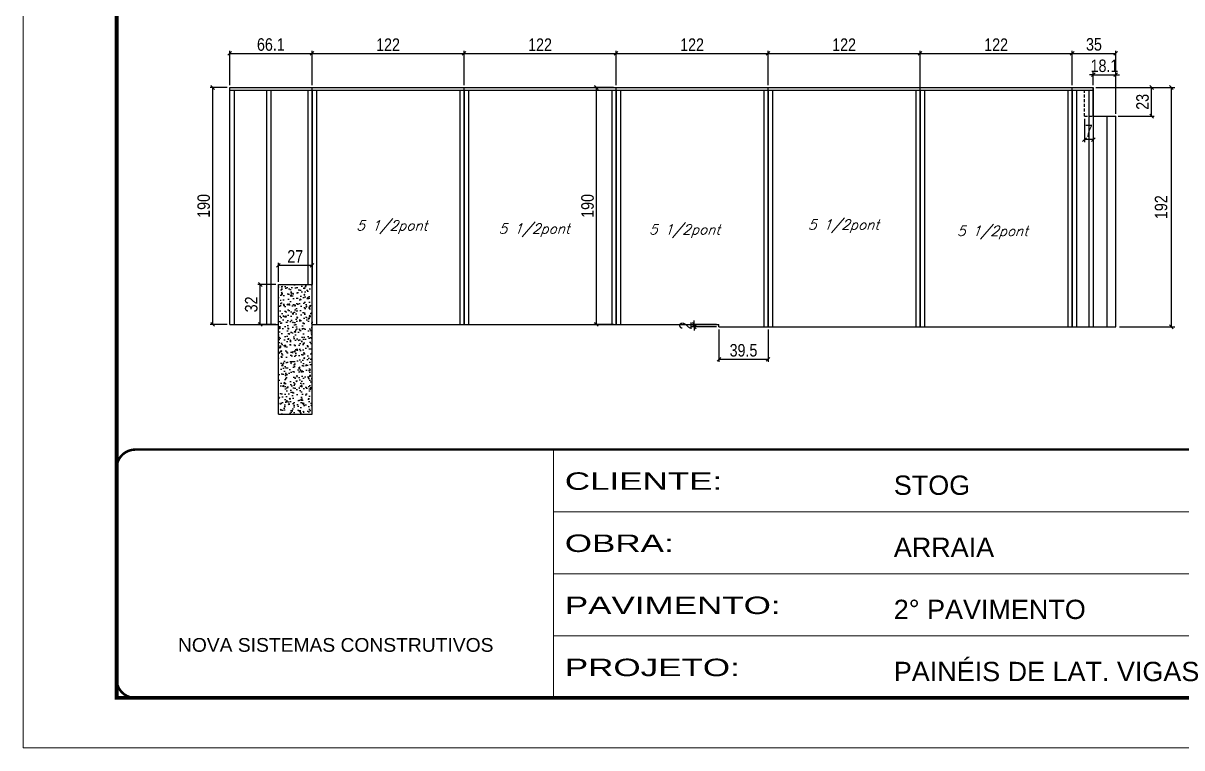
# Model space of a CAD drawing. Extents: x -3394 to 16474, y -5031 to 14397.
# Drawn here: x 9027 to 9957, y 8752 to 9334 of the extents above; entities that cross this region are included whole.
import ezdxf

# ---------------------------------------------------------------- set-up
doc = ezdxf.new("R2010")
doc.units = 0
for name, pattern in [('CONTINUO', [0]), ('DASHED', [0.75, 0.5, -0.25]), ('HIDDEN', [0.375, 0.25, -0.125])]:
    doc.linetypes.add(name, pattern=pattern)
doc.layers.get('0').update_dxf_attribs({"linetype": 'CONTINUOUS'})
doc.layers.get('Defpoints').update_dxf_attribs({"linetype": 'CONTINUOUS'})
for name, color, linetype in [('COTA', 241, 'CONTINUOUS'), ('Painéis', 200, 'CONTINUOUS'), ('SARR_2.2x7', 40, 'CONTINUOUS'), ('SARR_3.5x7', 81, 'CONTINUOUS'), ('texto', 7, 'CONTINUOUS')]:
    doc.layers.add(name, color=color, linetype=linetype)
doc.layers.add('Folhas', color=255, linetype='CONTINUOUS', lineweight=9)
doc.layers.add('SARRAFO DE PRESSAO', color=251, linetype='DASHED', lineweight=9)
doc.styles.add('ARIAL', font='arial.ttf')
doc.styles.add('COTA TECNICA', font='techl___.ttf', dxfattribs={"height": 10})
doc.styles.add('ROMANS', font='romans.shx')
doc.styles.add('Tecnologia', font='')
doc.styles.get('Tecnologia').set_extended_font_data('Forgotten Futurist')
doc.dimstyles.new('PAINEL', dxfattribs={"dimtxt": 10, "dimasz": 3, "dimexe": 3, "dimexo": 3, "dimgap": 3, "dimtad": 1, "dimdec": 1, "dimzin": 12, "dimdsep": 46, "dimtxsty": 'COTA TECNICA', "dimblk1": 'OBLIQUE', "dimblk2": 'OBLIQUE', "dimsah": 1, "dimcen": 0.9, "dimclrd": 4, "dimclre": 4, "dimclrt": 240, "dimadec": 1, "dimazin": 3, "dimtfac": 1, "dimtdec": 1, "dimtmove": 0, "dimatfit": 3, "dimfxl": 1, "dimtolj": 1, "dimtzin": 12, "dimarcsym": 0})

# ---------------------------------------------------------------- blocks, each defined once
blk = doc.blocks.new('9999999999')
at = {"color": 30, "linetype": 'CONTINUO'}
for p, q in [((98564.56, 34230.21), (98564.56, 34429.45)), ((98564.56, 34379.64), (99583.98, 34379.64)), ((98564.56, 34329.83), (99487.98, 34329.83)), ((98564.56, 34280.02), (99487.98, 34280.02))]:
    blk.add_line(p, q, dxfattribs=at)
at = {"color": 30, "linetype": 'CONTINUO', "const_width": 2}
blk.add_lwpolyline([(99583.98, 34230.21), (99583.98, 34414.45, 0.414214), (99568.98, 34429.45), (98228.98, 34429.45, 0.414214), (98213.98, 34414.45), (98213.98, 34245.21, 0.414214), (98228.98, 34230.21), (99583.98, 34230.21)], format="xyb", dxfattribs=at)
at = {"layer": 'Folhas'}
blk.add_lwpolyline([(98138.98, 34190.21), (99623.98, 34190.21), (99623.98, 35240.21), (98138.98, 35240.21)], close=True, dxfattribs=at)
at = {"layer": 'Folhas', "color": 30, "const_width": 3}
blk.add_lwpolyline([(98213.98, 34230.21), (99583.98, 34230.21), (99583.98, 35200.21), (98213.98, 35200.21)], close=True, dxfattribs=at)
at = {"color": 7, "linetype": 'Continuous', "ltscale": 5, "style": 'ARIAL'}
for s, height, p in [('STOG', 15.483, (98837.68, 34393.13)), ('ARRAIA', 15.483, (98837.68, 34343.32)), ('2° PAVIMENTO', 15.4829, (98837.68, 34293.51)), ('NOVA SISTEMAS CONSTRUTIVOS', 11.0592, (98263.19, 34267.21)), ('PAINÉIS DE LAT. VIGAS', 15.4829, (98837.68, 34243.7))]:
    blk.add_text(s, height=height, dxfattribs=at).set_placement(p)
at = {"layer": 'Folhas', "color": 7, "style": 'Tecnologia', "width": 1.5}
for s, p in [('CLIENTE:', (98573.65, 34397.17)), ('OBRA:', (98573.65, 34347.31)), ('PAVIMENTO:', (98573.65, 34297.5)), ('PROJETO:', (98573.65, 34247.69))]:
    blk.add_text(s, height=14, dxfattribs=at).set_placement(p)
blk = doc.blocks.new('_Oblique')
at = {"color": 0, "linetype": 'ByBlock', "lineweight": -2}
blk.add_line((-0.5, -0.5), (0.5, 0.5), dxfattribs=at)
blk = doc.blocks.new('*D1085')
at = {"layer": 'COTA', "color": 4, "linetype": 'ByBlock', "lineweight": -2, "transparency": 16777216}
for p, q in [((9888.93, 9281.95), (9951.53, 9281.95)), ((9948.53, 9281.95), (9948.53, 9089.95)), ((9907.03, 9089.95), (9951.53, 9089.95))]:
    blk.add_line(p, q, dxfattribs=at)
at = {"layer": 'Defpoints', "color": 0, "linetype": 'ByBlock', "transparency": 16777216}
for p in [(9885.93, 9281.95), (9904.03, 9089.95), (9948.53, 9089.95)]:
    blk.add_point(p, dxfattribs=at)
at = {"layer": 'COTA', "color": 4, "linetype": 'ByBlock', "lineweight": -2, "transparency": 16777216, "xscale": 3, "yscale": 3, "zscale": 3}
for p, rotation in [((9948.53, 9281.95), 90), ((9948.53, 9089.95), 270)]:
    blk.add_blockref('_Oblique', p, dxfattribs=dict(at, rotation=rotation))
at = {"layer": 'COTA', "color": 240, "linetype": 'ByBlock', "transparency": 16777216, "insert": (9940.44, 9185.95), "char_height": 10, "attachment_point": 5, "rotation": 90, "style": 'COTA TECNICA'}
blk.add_mtext('\\A1;192', dxfattribs=at)
blk = doc.blocks.new('*D1106')
at = {"layer": 'COTA', "color": 4, "linetype": 'Continuous', "lineweight": -2, "transparency": 16777216}
for p, q in [((9878.93, 9256.95), (9878.93, 9238.17)), ((9885.93, 9256.95), (9885.93, 9238.17)), ((9885.93, 9240.17), (9878.93, 9240.17))]:
    blk.add_line(p, q, dxfattribs=at)
at = {"layer": 'Defpoints', "color": 0, "linetype": 'Continuous', "transparency": 16777216}
for p in [(9878.93, 9258.95), (9885.93, 9258.95), (9878.93, 9240.17)]:
    blk.add_point(p, dxfattribs=at)
at = {"layer": 'COTA', "color": 4, "linetype": 'Continuous', "lineweight": -2, "transparency": 16777216, "xscale": 3, "yscale": 3, "zscale": 3, "rotation": 180}
blk.add_blockref('_Oblique', (9878.93, 9240.17), dxfattribs=at)
at = {"layer": 'COTA', "color": 4, "linetype": 'Continuous', "lineweight": -2, "transparency": 16777216, "xscale": 3, "yscale": 3, "zscale": 3}
blk.add_blockref('_Oblique', (9885.93, 9240.17), dxfattribs=at)
at = {"layer": 'COTA', "color": 240, "linetype": 'Continuous', "transparency": 16777216, "insert": (9882.43, 9247.24), "char_height": 10, "attachment_point": 5, "style": 'COTA TECNICA'}
blk.add_mtext('\\A1;7', dxfattribs=at)
blk = doc.blocks.new('*D1107')
at = {"layer": 'COTA', "color": 4, "linetype": 'Continuous', "lineweight": -2, "transparency": 16777216}
for p, q in [((9887.93, 9281.95), (9934.76, 9281.95)), ((9932.76, 9258.95), (9932.76, 9281.95)), ((9906.03, 9258.95), (9934.76, 9258.95))]:
    blk.add_line(p, q, dxfattribs=at)
at = {"layer": 'Defpoints', "color": 0, "linetype": 'Continuous', "transparency": 16777216}
for p in [(9885.93, 9281.95), (9932.76, 9281.95), (9904.03, 9258.95)]:
    blk.add_point(p, dxfattribs=at)
at = {"layer": 'COTA', "color": 4, "linetype": 'Continuous', "lineweight": -2, "transparency": 16777216, "xscale": 3, "yscale": 3, "zscale": 3}
for p, rotation in [((9932.76, 9281.95), 90), ((9932.76, 9258.95), 270)]:
    blk.add_blockref('_Oblique', p, dxfattribs=dict(at, rotation=rotation))
at = {"layer": 'COTA', "color": 240, "linetype": 'Continuous', "transparency": 16777216, "insert": (9925.54, 9270.45), "char_height": 10, "attachment_point": 5, "rotation": 90, "style": 'COTA TECNICA'}
blk.add_mtext('\\A1;23', dxfattribs=at)
blk = doc.blocks.new('*D1108')
at = {"layer": 'COTA', "color": 4, "linetype": 'Continuous', "lineweight": -2, "transparency": 16777216}
for p, q in [((9885.93, 9292.22), (9882.93, 9292.22)), ((9885.93, 9283.95), (9885.93, 9294.22)), ((9885.93, 9292.22), (9904.03, 9292.22)), ((9904.03, 9260.95), (9904.03, 9294.22)), ((9904.03, 9292.22), (9907.03, 9292.22))]:
    blk.add_line(p, q, dxfattribs=at)
at = {"layer": 'Defpoints', "color": 0, "linetype": 'Continuous', "transparency": 16777216}
for p in [(9904.03, 9292.22), (9885.93, 9281.95), (9904.03, 9258.95)]:
    blk.add_point(p, dxfattribs=at)
at = {"layer": 'COTA', "color": 4, "linetype": 'Continuous', "lineweight": -2, "transparency": 16777216, "xscale": 3, "yscale": 3, "zscale": 3}
blk.add_blockref('_Oblique', (9885.93, 9292.22), dxfattribs=at)
at = {"layer": 'COTA', "color": 4, "linetype": 'Continuous', "lineweight": -2, "transparency": 16777216, "xscale": 3, "yscale": 3, "zscale": 3, "rotation": 180}
blk.add_blockref('_Oblique', (9904.03, 9292.22), dxfattribs=at)
at = {"layer": 'COTA', "color": 240, "linetype": 'Continuous', "transparency": 16777216, "insert": (9894.98, 9299.31), "char_height": 10, "attachment_point": 5, "style": 'COTA TECNICA'}
blk.add_mtext('\\A1;18.1', dxfattribs=at)
blk = doc.blocks.new('*D1110')
at = {"layer": 'COTA', "color": 4, "linetype": 'Continuous', "lineweight": -2, "transparency": 16777216}
for p, q in [((9585.53, 9087.95), (9585.53, 9061.84)), ((9625.03, 9087.95), (9625.03, 9061.84)), ((9625.03, 9063.84), (9585.53, 9063.84))]:
    blk.add_line(p, q, dxfattribs=at)
at = {"layer": 'Defpoints', "color": 0, "linetype": 'Continuous', "transparency": 16777216}
for p in [(9585.53, 9089.95), (9625.03, 9089.95), (9585.53, 9063.84)]:
    blk.add_point(p, dxfattribs=at)
at = {"layer": 'COTA', "color": 4, "linetype": 'Continuous', "lineweight": -2, "transparency": 16777216, "xscale": 3, "yscale": 3, "zscale": 3, "rotation": 180}
blk.add_blockref('_Oblique', (9585.53, 9063.84), dxfattribs=at)
at = {"layer": 'COTA', "color": 4, "linetype": 'Continuous', "lineweight": -2, "transparency": 16777216, "xscale": 3, "yscale": 3, "zscale": 3}
blk.add_blockref('_Oblique', (9625.03, 9063.84), dxfattribs=at)
at = {"layer": 'COTA', "color": 240, "linetype": 'Continuous', "transparency": 16777216, "insert": (9605.28, 9071.09), "char_height": 10, "attachment_point": 5, "style": 'COTA TECNICA'}
blk.add_mtext('\\A1;39.5', dxfattribs=at)
blk = doc.blocks.new('*D1111')
at = {"layer": 'COTA', "color": 4, "linetype": 'Continuous', "lineweight": -2, "transparency": 16777216}
for p, q in [((9565.76, 9091.95), (9565.76, 9094.95)), ((9583.53, 9091.95), (9563.76, 9091.95)), ((9583.53, 9089.95), (9563.76, 9089.95)), ((9565.76, 9091.95), (9565.76, 9089.95)), ((9565.76, 9089.95), (9565.76, 9086.95))]:
    blk.add_line(p, q, dxfattribs=at)
at = {"layer": 'Defpoints', "color": 0, "linetype": 'Continuous', "transparency": 16777216}
for p in [(9565.76, 9089.95), (9585.53, 9091.95), (9585.53, 9089.95)]:
    blk.add_point(p, dxfattribs=at)
at = {"layer": 'COTA', "color": 4, "linetype": 'Continuous', "lineweight": -2, "transparency": 16777216, "xscale": 3, "yscale": 3, "zscale": 3}
for p, rotation in [((9565.76, 9091.95), 270), ((9565.76, 9089.95), 90)]:
    blk.add_blockref('_Oblique', p, dxfattribs=dict(at, rotation=rotation))
at = {"layer": 'COTA', "color": 240, "linetype": 'Continuous', "transparency": 16777216, "insert": (9558.76, 9090.95), "char_height": 10, "attachment_point": 5, "rotation": 90, "style": 'COTA TECNICA'}
blk.add_mtext('\\A1;2', dxfattribs=at)
blk = doc.blocks.new('*D1122')
at = {"layer": 'COTA', "color": 4, "linetype": 'Continuous', "lineweight": -2, "transparency": 16777216}
for p, q in [((9501.03, 9281.95), (9485.28, 9281.95)), ((9487.28, 9091.95), (9487.28, 9281.95)), ((9501.03, 9091.95), (9485.28, 9091.95))]:
    blk.add_line(p, q, dxfattribs=at)
at = {"layer": 'Defpoints', "color": 0, "linetype": 'Continuous', "transparency": 16777216}
for p in [(9487.28, 9281.95), (9503.03, 9281.95), (9503.03, 9091.95)]:
    blk.add_point(p, dxfattribs=at)
at = {"layer": 'COTA', "color": 4, "linetype": 'Continuous', "lineweight": -2, "transparency": 16777216, "xscale": 3, "yscale": 3, "zscale": 3}
for p, rotation in [((9487.28, 9281.95), 90), ((9487.28, 9091.95), 270)]:
    blk.add_blockref('_Oblique', p, dxfattribs=dict(at, rotation=rotation))
at = {"layer": 'COTA', "color": 240, "linetype": 'Continuous', "transparency": 16777216, "insert": (9480.15, 9186.95), "char_height": 10, "attachment_point": 5, "rotation": 90, "style": 'COTA TECNICA'}
blk.add_mtext('\\A1;190', dxfattribs=at)
blk = doc.blocks.new('*D1123')
at = {"layer": 'COTA', "color": 4, "linetype": 'Continuous', "lineweight": -2, "transparency": 16777216}
for p, q in [((9232.03, 9125.95), (9232.03, 9141.39)), ((9259.03, 9125.95), (9259.03, 9141.39)), ((9232.03, 9139.39), (9259.03, 9139.39))]:
    blk.add_line(p, q, dxfattribs=at)
at = {"layer": 'Defpoints', "color": 0, "linetype": 'Continuous', "transparency": 16777216}
for p in [(9259.03, 9139.39), (9232.03, 9123.95), (9259.03, 9123.95)]:
    blk.add_point(p, dxfattribs=at)
at = {"layer": 'COTA', "color": 4, "linetype": 'Continuous', "lineweight": -2, "transparency": 16777216, "xscale": 3, "yscale": 3, "zscale": 3, "rotation": 180}
blk.add_blockref('_Oblique', (9232.03, 9139.39), dxfattribs=at)
at = {"layer": 'COTA', "color": 4, "linetype": 'Continuous', "lineweight": -2, "transparency": 16777216, "xscale": 3, "yscale": 3, "zscale": 3}
blk.add_blockref('_Oblique', (9259.03, 9139.39), dxfattribs=at)
at = {"layer": 'COTA', "color": 240, "linetype": 'Continuous', "transparency": 16777216, "insert": (9245.53, 9146.47), "char_height": 10, "attachment_point": 5, "style": 'COTA TECNICA'}
blk.add_mtext('\\A1;27', dxfattribs=at)
blk = doc.blocks.new('*D1124')
at = {"layer": 'COTA', "color": 4, "linetype": 'Continuous', "lineweight": -2, "transparency": 16777216}
for p, q in [((9230.03, 9123.95), (9215.5, 9123.95)), ((9217.5, 9091.95), (9217.5, 9123.95)), ((9230.03, 9091.95), (9215.5, 9091.95))]:
    blk.add_line(p, q, dxfattribs=at)
at = {"layer": 'Defpoints', "color": 0, "linetype": 'Continuous', "transparency": 16777216}
for p in [(9217.5, 9123.95), (9232.03, 9123.95), (9232.03, 9091.95)]:
    blk.add_point(p, dxfattribs=at)
at = {"layer": 'COTA', "color": 4, "linetype": 'Continuous', "lineweight": -2, "transparency": 16777216, "xscale": 3, "yscale": 3, "zscale": 3}
for p, rotation in [((9217.5, 9123.95), 90), ((9217.5, 9091.95), 270)]:
    blk.add_blockref('_Oblique', p, dxfattribs=dict(at, rotation=rotation))
at = {"layer": 'COTA', "color": 240, "linetype": 'Continuous', "transparency": 16777216, "insert": (9210.28, 9107.95), "char_height": 10, "attachment_point": 5, "rotation": 90, "style": 'COTA TECNICA'}
blk.add_mtext('\\A1;32', dxfattribs=at)
blk = doc.blocks.new('*D1158')
at = {"layer": 'COTA', "color": 4, "linetype": 'Continuous', "lineweight": -2, "transparency": 16777216}
for p, q in [((9192.93, 9283.95), (9192.93, 9311.27)), ((9192.93, 9309.27), (9259.03, 9309.27)), ((9259.03, 9283.95), (9259.03, 9311.27))]:
    blk.add_line(p, q, dxfattribs=at)
at = {"layer": 'Defpoints', "color": 0, "linetype": 'Continuous', "transparency": 16777216}
for p in [(9259.03, 9309.27), (9192.93, 9281.95), (9259.03, 9281.95)]:
    blk.add_point(p, dxfattribs=at)
at = {"layer": 'COTA', "color": 4, "linetype": 'Continuous', "lineweight": -2, "transparency": 16777216, "xscale": 3, "yscale": 3, "zscale": 3, "rotation": 180}
blk.add_blockref('_Oblique', (9192.93, 9309.27), dxfattribs=at)
at = {"layer": 'COTA', "color": 4, "linetype": 'Continuous', "lineweight": -2, "transparency": 16777216, "xscale": 3, "yscale": 3, "zscale": 3}
blk.add_blockref('_Oblique', (9259.03, 9309.27), dxfattribs=at)
at = {"layer": 'COTA', "color": 240, "linetype": 'Continuous', "transparency": 16777216, "insert": (9225.98, 9316.37), "char_height": 10, "attachment_point": 5, "style": 'COTA TECNICA'}
blk.add_mtext('\\A1;66.1', dxfattribs=at)
blk = doc.blocks.new('*D1159')
at = {"layer": 'COTA', "color": 4, "linetype": 'Continuous', "lineweight": -2, "transparency": 16777216}
for p, q in [((9259.03, 9283.95), (9259.03, 9311.27)), ((9259.03, 9309.27), (9381.03, 9309.27)), ((9381.03, 9283.95), (9381.03, 9311.27))]:
    blk.add_line(p, q, dxfattribs=at)
at = {"layer": 'Defpoints', "color": 0, "linetype": 'Continuous', "transparency": 16777216}
for p in [(9381.03, 9309.27), (9259.03, 9281.95), (9381.03, 9281.95)]:
    blk.add_point(p, dxfattribs=at)
at = {"layer": 'COTA', "color": 4, "linetype": 'Continuous', "lineweight": -2, "transparency": 16777216, "xscale": 3, "yscale": 3, "zscale": 3, "rotation": 180}
blk.add_blockref('_Oblique', (9259.03, 9309.27), dxfattribs=at)
at = {"layer": 'COTA', "color": 4, "linetype": 'Continuous', "lineweight": -2, "transparency": 16777216, "xscale": 3, "yscale": 3, "zscale": 3}
blk.add_blockref('_Oblique', (9381.03, 9309.27), dxfattribs=at)
at = {"layer": 'COTA', "color": 240, "linetype": 'Continuous', "transparency": 16777216, "insert": (9320.03, 9316.33), "char_height": 10, "attachment_point": 5, "style": 'COTA TECNICA'}
blk.add_mtext('\\A1;122', dxfattribs=at)
blk = doc.blocks.new('*D1160')
at = {"layer": 'COTA', "color": 4, "linetype": 'Continuous', "lineweight": -2, "transparency": 16777216}
for p, q in [((9381.03, 9283.95), (9381.03, 9311.27)), ((9381.03, 9309.27), (9503.03, 9309.27)), ((9503.03, 9283.95), (9503.03, 9311.27))]:
    blk.add_line(p, q, dxfattribs=at)
at = {"layer": 'Defpoints', "color": 0, "linetype": 'Continuous', "transparency": 16777216}
for p in [(9503.03, 9309.27), (9381.03, 9281.95), (9503.03, 9281.95)]:
    blk.add_point(p, dxfattribs=at)
at = {"layer": 'COTA', "color": 4, "linetype": 'Continuous', "lineweight": -2, "transparency": 16777216, "xscale": 3, "yscale": 3, "zscale": 3, "rotation": 180}
blk.add_blockref('_Oblique', (9381.03, 9309.27), dxfattribs=at)
at = {"layer": 'COTA', "color": 4, "linetype": 'Continuous', "lineweight": -2, "transparency": 16777216, "xscale": 3, "yscale": 3, "zscale": 3}
blk.add_blockref('_Oblique', (9503.03, 9309.27), dxfattribs=at)
at = {"layer": 'COTA', "color": 240, "linetype": 'Continuous', "transparency": 16777216, "insert": (9442.03, 9316.33), "char_height": 10, "attachment_point": 5, "style": 'COTA TECNICA'}
blk.add_mtext('\\A1;122', dxfattribs=at)
blk = doc.blocks.new('*D1161')
at = {"layer": 'COTA', "color": 4, "linetype": 'Continuous', "lineweight": -2, "transparency": 16777216}
for p, q in [((9503.03, 9283.95), (9503.03, 9311.27)), ((9503.03, 9309.27), (9625.03, 9309.27)), ((9625.03, 9283.95), (9625.03, 9311.27))]:
    blk.add_line(p, q, dxfattribs=at)
at = {"layer": 'Defpoints', "color": 0, "linetype": 'Continuous', "transparency": 16777216}
for p in [(9625.03, 9309.27), (9503.03, 9281.95), (9625.03, 9281.95)]:
    blk.add_point(p, dxfattribs=at)
at = {"layer": 'COTA', "color": 4, "linetype": 'Continuous', "lineweight": -2, "transparency": 16777216, "xscale": 3, "yscale": 3, "zscale": 3, "rotation": 180}
blk.add_blockref('_Oblique', (9503.03, 9309.27), dxfattribs=at)
at = {"layer": 'COTA', "color": 4, "linetype": 'Continuous', "lineweight": -2, "transparency": 16777216, "xscale": 3, "yscale": 3, "zscale": 3}
blk.add_blockref('_Oblique', (9625.03, 9309.27), dxfattribs=at)
at = {"layer": 'COTA', "color": 240, "linetype": 'Continuous', "transparency": 16777216, "insert": (9564.03, 9316.33), "char_height": 10, "attachment_point": 5, "style": 'COTA TECNICA'}
blk.add_mtext('\\A1;122', dxfattribs=at)
blk = doc.blocks.new('*D1162')
at = {"layer": 'COTA', "color": 4, "linetype": 'Continuous', "lineweight": -2, "transparency": 16777216}
for p, q in [((9625.03, 9283.95), (9625.03, 9311.27)), ((9625.03, 9309.27), (9747.03, 9309.27)), ((9747.03, 9281.75), (9747.03, 9311.27))]:
    blk.add_line(p, q, dxfattribs=at)
at = {"layer": 'Defpoints', "color": 0, "linetype": 'Continuous', "transparency": 16777216}
for p in [(9747.03, 9309.27), (9625.03, 9281.95), (9747.03, 9279.75)]:
    blk.add_point(p, dxfattribs=at)
at = {"layer": 'COTA', "color": 4, "linetype": 'Continuous', "lineweight": -2, "transparency": 16777216, "xscale": 3, "yscale": 3, "zscale": 3, "rotation": 180}
blk.add_blockref('_Oblique', (9625.03, 9309.27), dxfattribs=at)
at = {"layer": 'COTA', "color": 4, "linetype": 'Continuous', "lineweight": -2, "transparency": 16777216, "xscale": 3, "yscale": 3, "zscale": 3}
blk.add_blockref('_Oblique', (9747.03, 9309.27), dxfattribs=at)
at = {"layer": 'COTA', "color": 240, "linetype": 'Continuous', "transparency": 16777216, "insert": (9686.03, 9316.33), "char_height": 10, "attachment_point": 5, "style": 'COTA TECNICA'}
blk.add_mtext('\\A1;122', dxfattribs=at)
blk = doc.blocks.new('*D1163')
at = {"layer": 'COTA', "color": 4, "linetype": 'Continuous', "lineweight": -2, "transparency": 16777216}
for p, q in [((9747.03, 9281.75), (9747.03, 9311.27)), ((9747.03, 9309.27), (9869.03, 9309.27)), ((9869.03, 9283.95), (9869.03, 9311.27))]:
    blk.add_line(p, q, dxfattribs=at)
at = {"layer": 'Defpoints', "color": 0, "linetype": 'Continuous', "transparency": 16777216}
for p in [(9869.03, 9309.27), (9869.03, 9281.95), (9747.03, 9279.75)]:
    blk.add_point(p, dxfattribs=at)
at = {"layer": 'COTA', "color": 4, "linetype": 'Continuous', "lineweight": -2, "transparency": 16777216, "xscale": 3, "yscale": 3, "zscale": 3, "rotation": 180}
blk.add_blockref('_Oblique', (9747.03, 9309.27), dxfattribs=at)
at = {"layer": 'COTA', "color": 4, "linetype": 'Continuous', "lineweight": -2, "transparency": 16777216, "xscale": 3, "yscale": 3, "zscale": 3}
blk.add_blockref('_Oblique', (9869.03, 9309.27), dxfattribs=at)
at = {"layer": 'COTA', "color": 240, "linetype": 'Continuous', "transparency": 16777216, "insert": (9808.03, 9316.33), "char_height": 10, "attachment_point": 5, "style": 'COTA TECNICA'}
blk.add_mtext('\\A1;122', dxfattribs=at)
blk = doc.blocks.new('*D1164')
at = {"layer": 'COTA', "color": 4, "linetype": 'Continuous', "lineweight": -2, "transparency": 16777216}
for p, q in [((9869.03, 9283.95), (9869.03, 9311.27)), ((9869.03, 9309.27), (9904.03, 9309.27)), ((9904.03, 9260.95), (9904.03, 9311.27))]:
    blk.add_line(p, q, dxfattribs=at)
at = {"layer": 'Defpoints', "color": 0, "linetype": 'Continuous', "transparency": 16777216}
for p in [(9904.03, 9309.27), (9869.03, 9281.95), (9904.03, 9258.95)]:
    blk.add_point(p, dxfattribs=at)
at = {"layer": 'COTA', "color": 4, "linetype": 'Continuous', "lineweight": -2, "transparency": 16777216, "xscale": 3, "yscale": 3, "zscale": 3, "rotation": 180}
blk.add_blockref('_Oblique', (9869.03, 9309.27), dxfattribs=at)
at = {"layer": 'COTA', "color": 4, "linetype": 'Continuous', "lineweight": -2, "transparency": 16777216, "xscale": 3, "yscale": 3, "zscale": 3}
blk.add_blockref('_Oblique', (9904.03, 9309.27), dxfattribs=at)
at = {"layer": 'COTA', "color": 240, "linetype": 'Continuous', "transparency": 16777216, "insert": (9886.53, 9316.49), "char_height": 10, "attachment_point": 5, "style": 'COTA TECNICA'}
blk.add_mtext('\\A1;35', dxfattribs=at)
blk = doc.blocks.new('*D1166')
at = {"layer": 'COTA', "color": 4, "linetype": 'Continuous', "lineweight": -2, "transparency": 16777216}
for p, q in [((9190.93, 9281.95), (9177.22, 9281.95)), ((9179.22, 9281.95), (9179.22, 9091.95)), ((9190.93, 9091.95), (9177.22, 9091.95))]:
    blk.add_line(p, q, dxfattribs=at)
at = {"layer": 'Defpoints', "color": 0, "linetype": 'Continuous', "transparency": 16777216}
for p in [(9192.93, 9281.95), (9179.22, 9091.95), (9192.93, 9091.95)]:
    blk.add_point(p, dxfattribs=at)
at = {"layer": 'COTA', "color": 4, "linetype": 'Continuous', "lineweight": -2, "transparency": 16777216, "xscale": 3, "yscale": 3, "zscale": 3}
for p, rotation in [((9179.22, 9281.95), 90), ((9179.22, 9091.95), 270)]:
    blk.add_blockref('_Oblique', p, dxfattribs=dict(at, rotation=rotation))
at = {"layer": 'COTA', "color": 240, "linetype": 'Continuous', "transparency": 16777216, "insert": (9172.09, 9186.95), "char_height": 10, "attachment_point": 5, "rotation": 90, "style": 'COTA TECNICA'}
blk.add_mtext('\\A1;190', dxfattribs=at)

msp = doc.modelspace()

# ---------------------------------------------------------------- hatches: boundary and pattern name
at = {"layer": 'COTA', "linetype": 'Continuous'}
h = msp.add_hatch(dxfattribs=at)
h.set_pattern_fill('AR-CONC', color=256, scale=0.05)
h.paths.add_polyline_path([(9259.03, 9091.95), (9259.03, 9123.95), (9232.03, 9123.95), (9232.03, 9091.95), (9232.03, 9019.95), (9259.03, 9019.95)])

# ---------------------------------------------------------------- linework, layer by layer
for p, q in [((9232.03, 9019.95), (9232.03, 9091.95)), ((9259.03, 9019.95), (9259.03, 9091.95)), ((9232.03, 9019.95), (9259.03, 9019.95))]:
    msp.add_line(p, q, dxfattribs=at)
at = {"layer": 'Painéis', "linetype": 'ByBlock'}
for p, q in [((9192.93, 9281.95), (9885.93, 9281.95)), ((9192.93, 9091.95), (9192.93, 9281.95)), ((9259.03, 9123.95), (9259.03, 9281.95)), ((9381.03, 9091.95), (9381.03, 9281.95)), ((9503.03, 9091.95), (9503.03, 9281.95)), ((9625.03, 9089.95), (9625.03, 9281.95)), ((9747.03, 9089.95), (9747.03, 9281.95)), ((9869.03, 9089.95), (9869.03, 9281.95)), ((9885.93, 9258.95), (9885.93, 9281.95)), ((9885.93, 9258.95), (9904.03, 9258.95)), ((9904.03, 9089.95), (9904.03, 9258.95)), ((9232.03, 9091.95), (9232.03, 9123.95)), ((9259.03, 9091.95), (9259.03, 9123.95)), ((9192.93, 9091.95), (9232.03, 9091.95)), ((9259.03, 9091.95), (9585.53, 9091.95)), ((9585.53, 9089.95), (9585.53, 9091.95)), ((9585.53, 9089.95), (9904.03, 9089.95))]:
    msp.add_line(p, q, dxfattribs=at)
at = {"layer": 'Painéis', "linetype": 'Continuous'}
msp.add_line((9232.03, 9123.95), (9259.03, 9123.95), dxfattribs=at)
at = {"layer": 'SARR_2.2x7', "linetype": 'HIDDEN', "ltscale": 10}
for q in [(9878.93, 9281.95), (9885.93, 9258.95)]:
    msp.add_line((9878.93, 9258.95), q, dxfattribs=at)
at = {"layer": 'SARR_2.2x7', "linetype": 'Continuous'}
for p, q in [((9192.93, 9279.75), (9259.03, 9279.75)), ((9259.03, 9279.75), (9381.03, 9279.75)), ((9381.03, 9279.75), (9503.03, 9279.75)), ((9503.03, 9279.75), (9625.03, 9279.75)), ((9625.03, 9279.75), (9747.03, 9279.75)), ((9747.03, 9279.75), (9869.03, 9279.75)), ((9869.03, 9279.75), (9885.93, 9279.75)), ((9897.03, 9089.95), (9897.03, 9258.95))]:
    msp.add_line(p, q, dxfattribs=at)
at = {"layer": 'SARR_3.5x7'}
for p, q in [((9885.93, 9281.95), (9885.93, 9089.95)), ((9196.43, 9279.75), (9196.43, 9091.95)), ((9222.48, 9279.75), (9222.48, 9091.95)), ((9225.98, 9279.75), (9225.98, 9091.95)), ((9255.53, 9279.75), (9255.53, 9123.95)), ((9259.03, 9279.75), (9259.03, 9123.95)), ((9262.53, 9279.75), (9262.53, 9091.95)), ((9377.53, 9279.75), (9377.53, 9091.95)), ((9381.03, 9279.75), (9381.03, 9091.95)), ((9384.53, 9279.75), (9384.53, 9091.95)), ((9499.53, 9279.75), (9499.53, 9091.95)), ((9503.03, 9279.75), (9503.03, 9091.95)), ((9506.53, 9279.75), (9506.53, 9091.95)), ((9621.53, 9279.75), (9621.53, 9089.95)), ((9625.03, 9279.75), (9625.03, 9089.95)), ((9628.53, 9279.75), (9628.53, 9089.95)), ((9743.53, 9279.75), (9743.53, 9089.95)), ((9747.03, 9279.75), (9747.03, 9089.95)), ((9750.53, 9279.75), (9750.53, 9089.95)), ((9865.53, 9279.75), (9865.53, 9089.95)), ((9869.03, 9279.75), (9869.03, 9089.95)), ((9872.53, 9279.75), (9872.53, 9089.95)), ((9882.43, 9279.75), (9882.43, 9089.95)), ((9882.43, 9089.95), (9885.93, 9089.95))]:
    msp.add_line(p, q, dxfattribs=at)

# ---------------------------------------------------------------- block references
at = {"layer": 'SARRAFO DE PRESSAO', "color": 6, "linetype": 'ByBlock'}
msp.add_blockref('9999999999', (-89111.77, -25437.95), dxfattribs=at)

# ---------------------------------------------------------------- texts
at = {"layer": 'texto', "color": 2, "char_height": 8, "attachment_point": 5, "style": 'ROMANS'}
for insert in [(9323.1, 9169.97), (9437.32, 9167.43), (9558.05, 9166.81), (9685.59, 9170.61), (9805.12, 9165.56)]:
    msp.add_mtext('{\\Q19;\\C256;5 1/2pont}', dxfattribs=dict(at, insert=insert))

# ---------------------------------------------------------------- dimensions: what is measured, and where the dimension line sits
at = {"layer": 'COTA', "linetype": 'Continuous'}
for base, p1, p2, override, picture, middle in [((9259.03, 9309.27), (9192.93, 9281.95), (9259.03, 9281.95), {"dimexe": 2, "dimexo": 2, "dimgap": 2, "dimadec": 8, "dimtix": 1, "dimtmove": 1, "dimatfit": 2, "dimldrblk": 'Oblique'}, '*D1158', (9225.98, 9316.37)), ((9381.03, 9309.27), (9259.03, 9281.95), (9381.03, 9281.95), {"dimexe": 2, "dimexo": 2, "dimgap": 2, "dimadec": 8, "dimtix": 1, "dimtmove": 1, "dimatfit": 2, "dimldrblk": 'Oblique'}, '*D1159', (9320.03, 9316.33)), ((9503.03, 9309.27), (9381.03, 9281.95), (9503.03, 9281.95), {"dimexe": 2, "dimexo": 2, "dimgap": 2, "dimadec": 8, "dimtix": 1, "dimtmove": 1, "dimatfit": 2, "dimldrblk": 'Oblique'}, '*D1160', (9442.03, 9316.33)), ((9625.03, 9309.27), (9503.03, 9281.95), (9625.03, 9281.95), {"dimexe": 2, "dimexo": 2, "dimgap": 2, "dimadec": 8, "dimtix": 1, "dimtmove": 1, "dimatfit": 2, "dimldrblk": 'Oblique'}, '*D1161', (9564.03, 9316.33)), ((9747.03, 9309.27), (9625.03, 9281.95), (9747.03, 9279.75), {"dimexe": 2, "dimexo": 2, "dimgap": 2, "dimadec": 8, "dimtix": 1, "dimtmove": 1, "dimatfit": 2, "dimldrblk": 'Oblique'}, '*D1162', (9686.03, 9316.33)), ((9869.03, 9309.27), (9747.03, 9279.75), (9869.03, 9281.95), {"dimexe": 2, "dimexo": 2, "dimgap": 2, "dimadec": 8, "dimtix": 1, "dimtmove": 1, "dimatfit": 2, "dimldrblk": 'Oblique'}, '*D1163', (9808.03, 9316.33)), ((9904.03, 9309.27), (9869.03, 9281.95), (9904.03, 9258.95), {"dimexe": 2, "dimexo": 2, "dimgap": 2, "dimadec": 8, "dimtix": 1, "dimtmove": 1, "dimatfit": 2, "dimldrblk": 'Oblique'}, '*D1164', (9886.53, 9316.49)), ((9904.03, 9292.22), (9885.93, 9281.95), (9904.03, 9258.95), {"dimexe": 2, "dimexo": 2, "dimgap": 2, "dimadec": 8, "dimtix": 1, "dimatfit": 2, "dimldrblk": 'Oblique'}, '*D1108', (9894.98, 9299.31)), ((9259.03, 9139.39), (9232.03, 9123.95), (9259.03, 9123.95), {"dimexe": 2, "dimexo": 2, "dimgap": 2, "dimadec": 8, "dimtix": 1, "dimatfit": 2, "dimldrblk": 'Oblique'}, '*D1123', (9245.53, 9146.47)), ((9585.53, 9063.84), (9625.03, 9089.95), (9585.53, 9089.95), {"dimexe": 2, "dimexo": 2, "dimgap": 2, "dimadec": 8, "dimtix": 1, "dimatfit": 2, "dimldrblk": 'Oblique'}, '*D1110', (9605.28, 9071.09))]:
    dim = msp.add_linear_dim(base=base, p1=p1, p2=p2, dimstyle='PAINEL', override=override, dxfattribs=at)
    dim.commit()
    dim.dimension.update_dxf_attribs({"geometry": picture, "text_midpoint": middle})
for base, p1, p2, picture, middle in [((9179.22, 9091.95), (9192.93, 9281.95), (9192.93, 9091.95), '*D1166', (9172.09, 9186.95)), ((9487.28, 9281.95), (9503.03, 9091.95), (9503.03, 9281.95), '*D1122', (9480.15, 9186.95)), ((9932.76, 9281.95), (9904.03, 9258.95), (9885.93, 9281.95), '*D1107', (9925.54, 9270.45)), ((9217.5, 9123.95), (9232.03, 9091.95), (9232.03, 9123.95), '*D1124', (9210.28, 9107.95)), ((9565.76, 9089.95), (9585.53, 9091.95), (9585.53, 9089.95), '*D1111', (9558.76, 9090.95))]:
    dim = msp.add_linear_dim(base=base, p1=p1, p2=p2, angle=90, dimstyle='PAINEL', override={"dimexe": 2, "dimexo": 2, "dimgap": 2, "dimadec": 8, "dimtix": 1, "dimatfit": 2, "dimldrblk": 'Oblique'}, dxfattribs=at)
    dim.commit()
    dim.dimension.update_dxf_attribs({"geometry": picture, "text_midpoint": middle})
at = {"layer": 'COTA', "linetype": 'ByBlock'}
dim = msp.add_linear_dim(base=(9948.53, 9089.95), p1=(9885.93, 9281.95), p2=(9904.03, 9089.95), angle=270, dimstyle='PAINEL', dxfattribs=at)
dim.commit()
dim.dimension.update_dxf_attribs({"geometry": '*D1085', "text_midpoint": (9940.44, 9185.95)})
at = {"layer": 'COTA', "linetype": 'Continuous'}
dim = msp.add_linear_dim(base=(9878.93, 9240.17), p1=(9885.93, 9258.95), p2=(9878.93, 9258.95), dimstyle='PAINEL', override={"dimexe": 2, "dimexo": 2, "dimgap": 2, "dimadec": 8, "dimtix": 1, "dimatfit": 2, "dimldrblk": 'Oblique'}, dxfattribs=at)
dim.commit()
dim.dimension.update_dxf_attribs({"geometry": '*D1106', "text_midpoint": (9882.43, 9240.17), "dimtype": 160})

doc.saveas('drawing.dxf')
